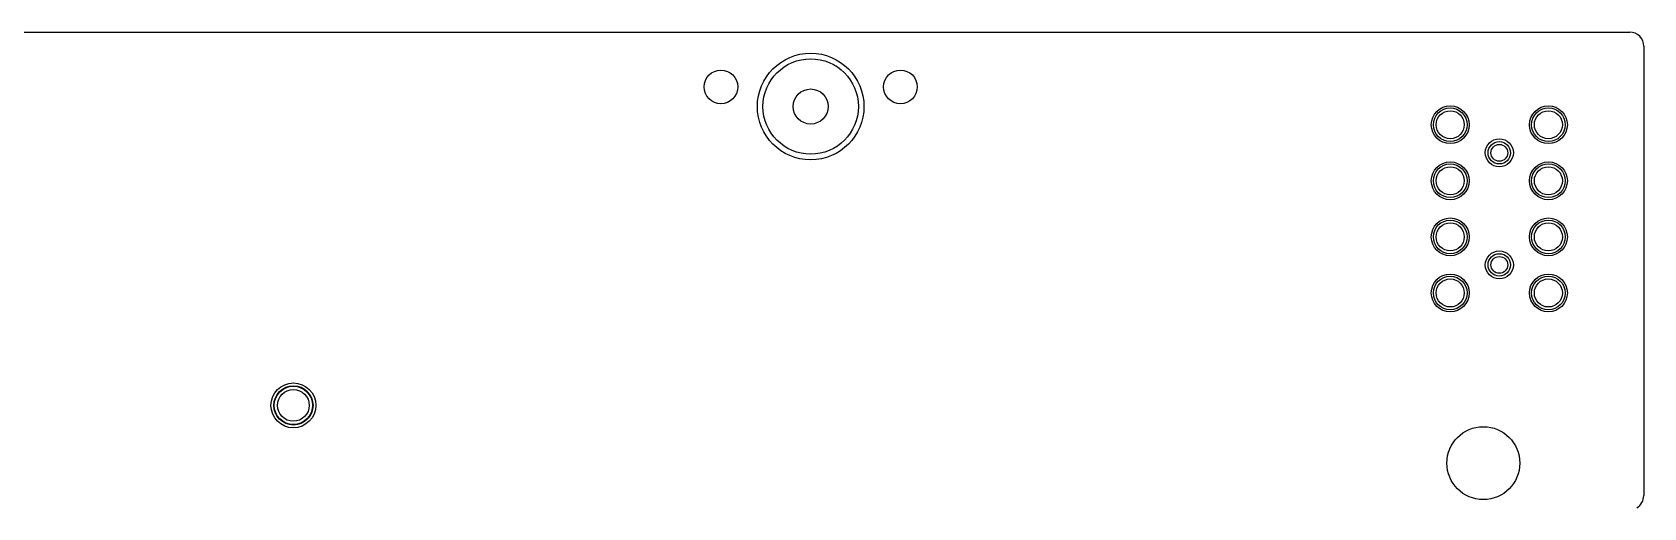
# Model space of a CAD drawing. Header units: millimetres. Extents: x 0 to 841, y 0 to 594.
# Drawn here: x 464.3 to 521.8, y 202.3 to 219.3 of the extents above; entities that cross this region are included whole.
import ezdxf

# ---------------------------------------------------------------- set-up
doc = ezdxf.new("R2010")
doc.units = ezdxf.units.MM
doc.header["$LTSCALE"] = 46.255
doc.layers.add('ASSEM_MEM', color=7, linetype='CONTINUOUS')

msp = doc.modelspace()

# ---------------------------------------------------------------- linework, layer by layer
at = {"layer": 'ASSEM_MEM', "color": 7, "linetype": 'CONTINUOUS'}
for p, q in [((303.501, 219.26), (521.301, 219.26)), ((521.801, 218.76), (521.801, 202.73))]:
    msp.add_line(p, q, dxfattribs=at)
for centre, radius in [((492.101, 216.61), 1.9), ((488.901, 217.31), 0.6), ((492.101, 216.61), 1.7), ((495.301, 217.31), 0.6), ((492.101, 216.61), 0.625), ((514.901, 215.96), 0.675), ((518.401, 215.96), 0.675), ((514.901, 215.96), 0.6), ((514.901, 215.96), 0.5), ((518.401, 215.96), 0.6), ((518.401, 215.96), 0.5), ((516.651, 214.96), 0.5), ((516.651, 214.96), 0.4), ((516.651, 214.96), 0.3), ((514.901, 213.96), 0.675), ((514.901, 213.96), 0.6), ((514.901, 213.96), 0.5), ((518.401, 213.96), 0.675), ((518.401, 213.96), 0.6), ((518.401, 213.96), 0.5), ((514.901, 211.96), 0.675), ((518.401, 211.96), 0.675), ((514.901, 211.96), 0.6), ((514.901, 211.96), 0.5), ((518.401, 211.96), 0.6), ((518.401, 211.96), 0.5), ((516.651, 210.96), 0.5), ((516.651, 210.96), 0.4), ((516.651, 210.96), 0.3), ((514.901, 209.96), 0.675), ((514.901, 209.96), 0.6), ((514.901, 209.96), 0.5), ((518.401, 209.96), 0.675), ((518.401, 209.96), 0.6), ((518.401, 209.96), 0.5), ((473.661, 205.95), 0.8), ((473.661, 205.95), 0.7), ((473.661, 205.95), 0.683), ((473.661, 205.95), 0.566), ((516.081, 203.89), 1.3)]:
    msp.add_circle(centre, radius, dxfattribs=at)
for centre, start, end in [((521.301, 218.76), 0, 90), ((521.301, 202.73), 300, 360)]:
    msp.add_arc(centre, 0.5, start, end, dxfattribs=at)

doc.saveas('drawing.dxf')
